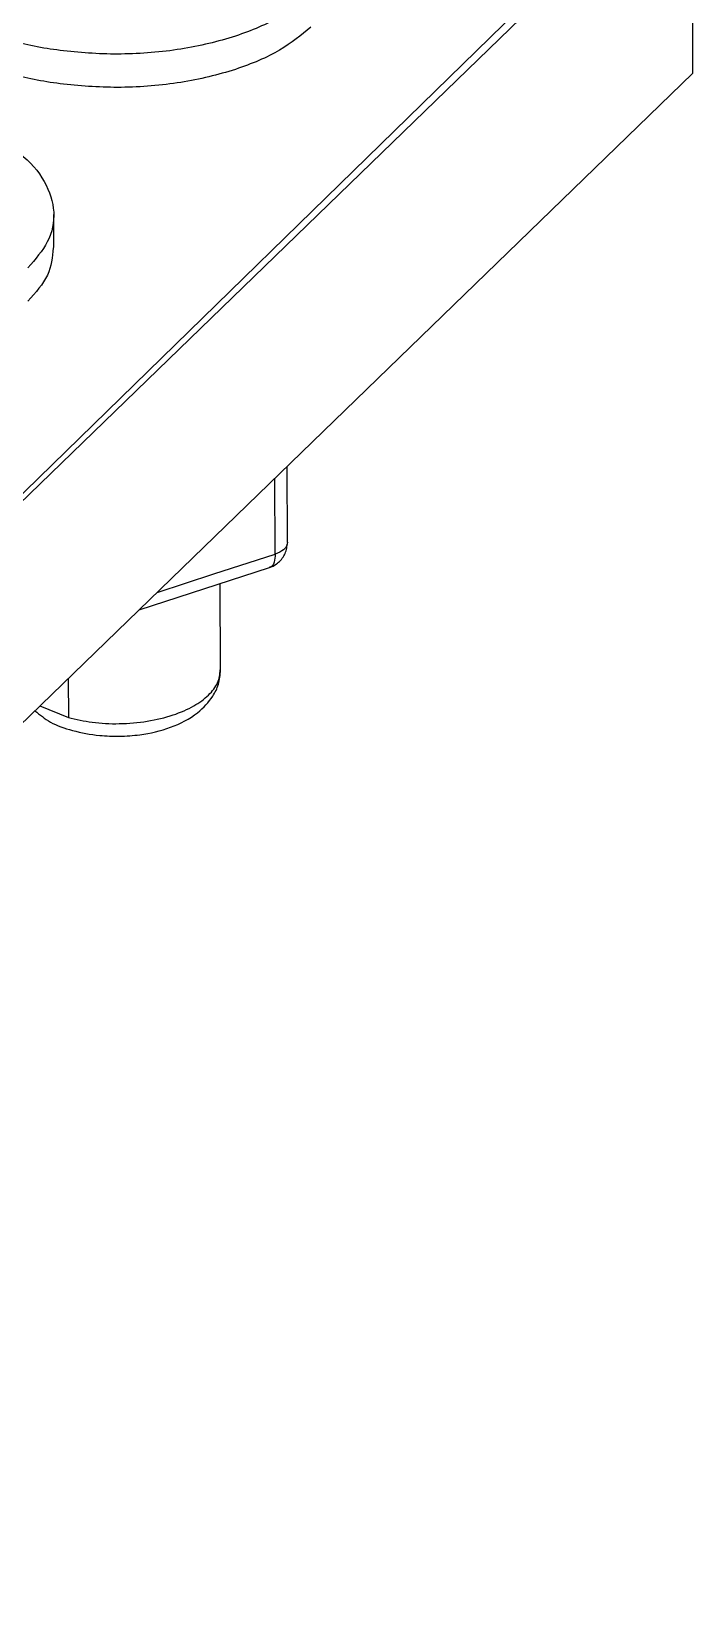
# Model space of a CAD drawing. Header units: millimetres. Extents: x 831 to 1324, y 1807 to 2551.
# Drawn here: x 1273 to 1324, y 1824.7 to 1946.2 of the extents above; entities that cross this region are included whole.
import ezdxf

# ---------------------------------------------------------------- set-up
doc = ezdxf.new("R2010")
doc.units = ezdxf.units.MM

msp = doc.modelspace()

# ---------------------------------------------------------------- linework, layer by layer
at = {"color": 7, "linetype": 'Continuous', "lineweight": 25}
for p, q in [((1201.98, 1841.88), (1324.02, 1960.13)), ((1323.59, 1960.62), (1202.25, 1842.18)), ((1324.02, 1960.13), (1324.02, 1942.98)), ((1324.02, 1942.98), (1201.98, 1824.74)), ((1274.71, 1929.57), (1274.71, 1932.1)), ((1292.75, 1906.78), (1292.72, 1912.66)), ((1291.81, 1905.9), (1291.78, 1911.75)), ((1292.75, 1906.81), (1292.72, 1906.67)), ((1281.31, 1901.6), (1291.36, 1904.86)), ((1287.59, 1896.95), (1287.56, 1903.63)), ((1275.82, 1896.29), (1275.84, 1893.28)), ((1273.65, 1894.18), (1275.84, 1893.28))]:
    msp.add_line(p, q, dxfattribs=at)
at = {"color": 7, "linetype": 'Continuous', "lineweight": 25, "flags": 128}
msp.add_lwpolyline([(1282.69, 1902.94), (1287.07, 1904.36), (1291.81, 1905.9)], dxfattribs=at)
at = {"color": 7, "linetype": 'Continuous', "lineweight": 25}
for points, knots in [([(1294.55, 1949.14), (1293.81, 1948.52), (1292.26, 1947.26), (1288.78, 1945.78), (1284.58, 1944.77), (1279.97, 1944.38), (1275.55, 1944.66), (1272.32, 1945.2), (1270.85, 1945.77), (1270.5, 1945.9)], [0, 0, 0, 0, 0.149696, 0.310202, 0.476717, 0.643231, 0.803737, 0.953433, 1, 1, 1, 1]), ([(1294.55, 1946.56), (1293.81, 1945.95), (1292.26, 1944.69), (1288.78, 1943.21), (1284.58, 1942.2), (1279.97, 1941.81), (1275.55, 1942.09), (1272.38, 1942.62), (1270.97, 1943.15), (1270.68, 1943.26)], [0, 0, 0, 0, 0.150883, 0.312663, 0.480498, 0.648333, 0.810113, 0.960996, 1, 1, 1, 1]), ([(1270.89, 1937.52), (1271.28, 1937.29), (1272.71, 1936.48), (1274.14, 1934.67), (1274.91, 1932.33), (1274.46, 1930.01), (1273.29, 1928.65), (1272.72, 1927.99)], [0, 0, 0, 0, 0.088308, 0.324319, 0.56033, 0.787827, 1, 1, 1, 1]), ([(1274.67, 1929.53), (1274.6, 1928.82), (1274.47, 1927.38), (1273.31, 1926.08), (1272.72, 1925.42)], [0, 0, 0, 0, 0.49541, 1, 1, 1, 1]), ([(1291.37, 1904.87), (1291.46, 1904.9), (1291.68, 1904.98), (1291.99, 1905.19), (1292.3, 1905.48), (1292.53, 1905.84), (1292.69, 1906.25), (1292.72, 1906.53), (1292.74, 1906.67)], [0, 0, 0, 0, 0.121074, 0.288142, 0.463983, 0.644464, 0.824759, 1, 1, 1, 1]), ([(1292.72, 1906.67), (1292.71, 1906.62), (1292.69, 1906.47), (1292.43, 1906.17), (1292.04, 1906), (1291.81, 1905.9)], [0, 0, 0, 0, 0.1695102, 0.4979752, 1, 1, 1, 1]), ([(1291.81, 1905.9), (1291.79, 1905.68), (1291.75, 1905.21), (1291.55, 1904.89), (1291.38, 1904.88), (1291.36, 1904.88)], [0, 0, 0, 0, 0.443093, 0.922101, 1, 1, 1, 1]), ([(1273.26, 1893.81), (1273.64, 1893.5), (1274.44, 1892.83), (1276.2, 1892.22), (1278.02, 1891.88), (1279.8, 1891.81), (1281.69, 1891.95), (1283.8, 1892.45), (1285.77, 1893.47), (1286.94, 1894.74), (1287.5, 1895.89), (1287.56, 1896.58), (1287.59, 1896.95)], [0, 0, 0, 0, 0.091205, 0.19404, 0.309049, 0.388653, 0.470632, 0.60351, 0.742141, 0.850248, 0.919609, 1, 1, 1, 1]), ([(1275.84, 1893.28), (1276.44, 1893.14), (1277.69, 1892.86), (1279.8, 1892.76), (1281.96, 1892.95), (1283.95, 1893.43), (1285.56, 1894.13), (1286.72, 1894.99), (1287.46, 1895.95), (1287.54, 1896.62), (1287.57, 1896.95)], [0, 0, 0, 0, 0.119588, 0.247812, 0.380836, 0.513859, 0.642084, 0.761671, 0.881259, 1, 1, 1, 1])]:
    msp.add_open_spline(points, degree=3, knots=knots, dxfattribs=at)

doc.saveas('drawing.dxf')
